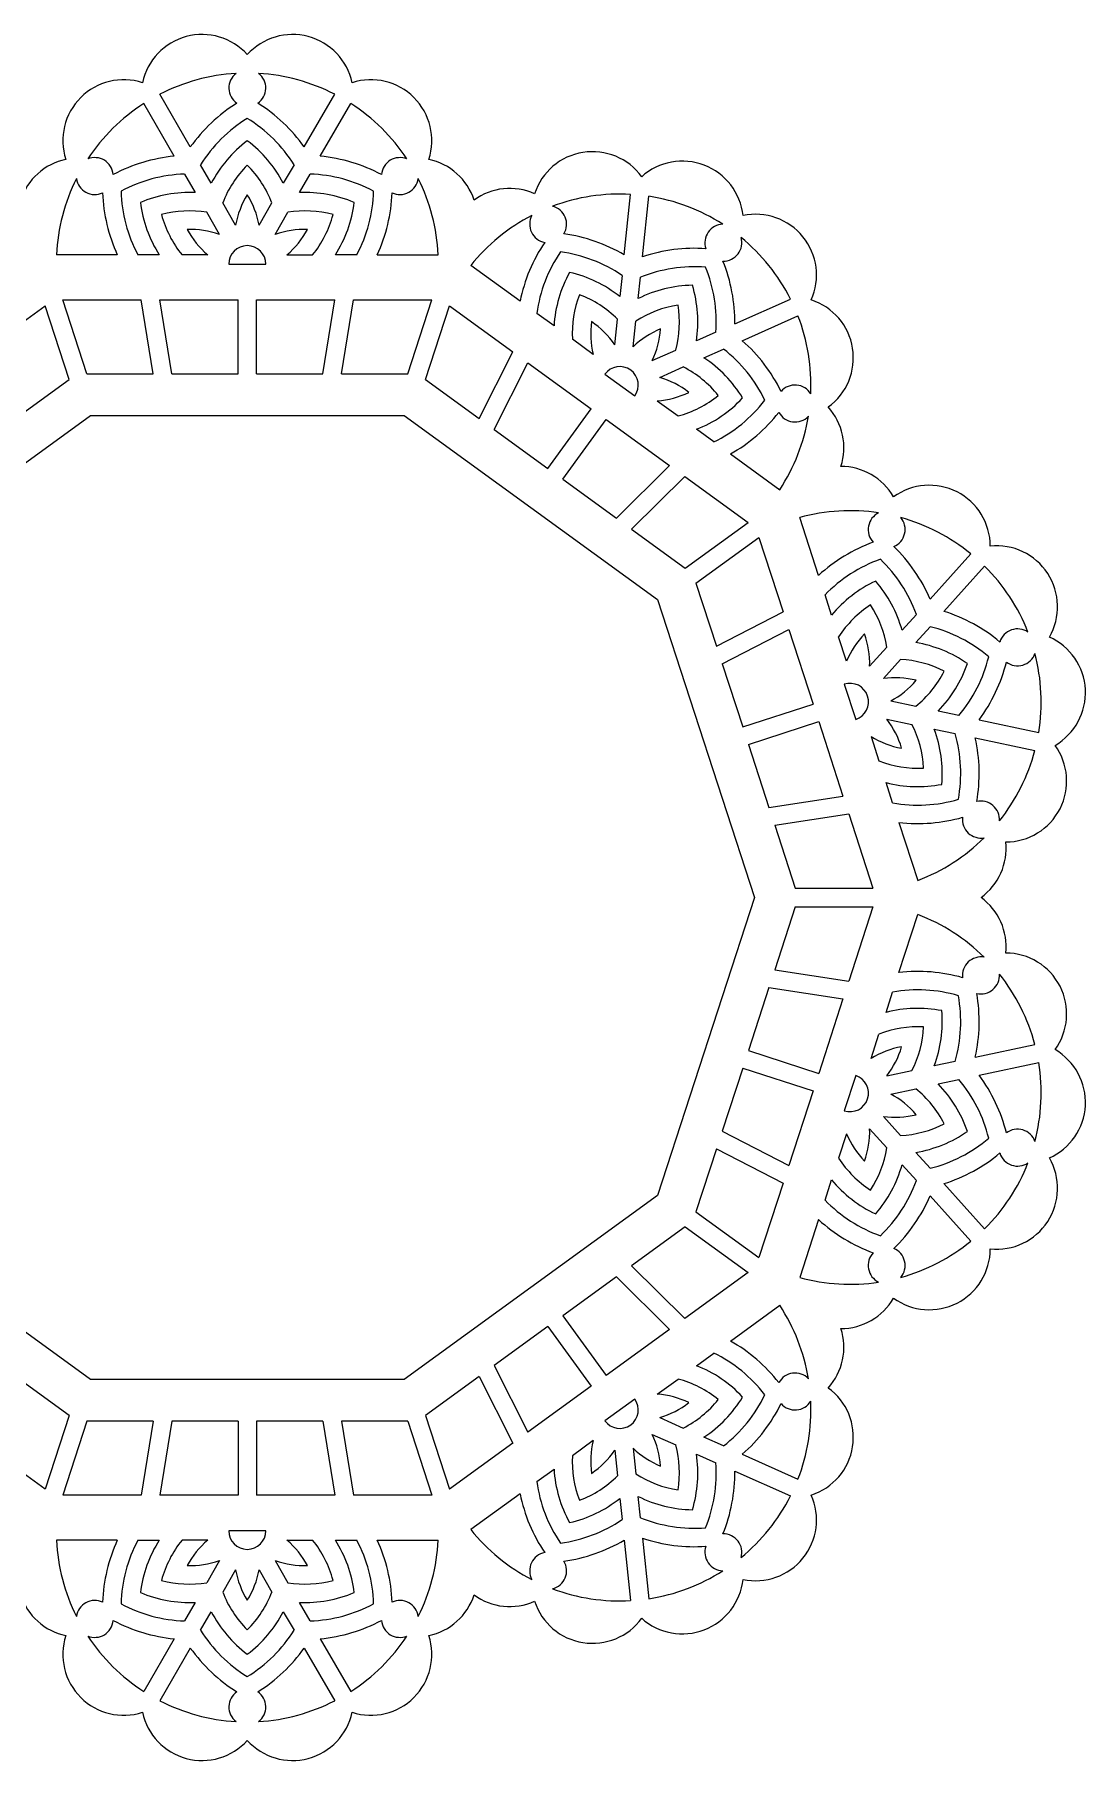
# Model space of a CAD drawing. Extents: x -547 to -71, y 15 to 205.
# Drawn here: x -404.6 to -290.9, y 17.7 to 204.6 of the extents above; entities that cross this region are included whole.
import ezdxf

# ---------------------------------------------------------------- set-up
doc = ezdxf.new("R2010")
doc.units = 0
doc.layers.get('0').update_dxf_attribs({"linetype": 'CONTINUOUS'})

msp = doc.modelspace()

# ---------------------------------------------------------------- linework, layer by layer
for p, q in [((-387.785717, 192.433628), (-391.082071, 198.143079)), ((-375.448336, 192.433628), (-372.151982, 198.143079)), ((-389.517768, 191.433628), (-392.814122, 197.143079)), ((-373.716285, 191.433628), (-370.419931, 197.143079)), ((-388.402962, 189.502727), (-387.246294, 187.499318)), ((-385.514243, 188.499318), (-386.670912, 190.502727)), ((-376.563141, 190.502727), (-377.71981, 188.499318)), ((-375.987759, 187.499318), (-374.83109, 189.502727)), ((-340.828051, 180.747593), (-340.138925, 187.304184)), ((-338.839007, 180.538536), (-338.149882, 187.095127)), ((-384.626939, 182.962463), (-386.015935, 185.368275)), ((-382.894888, 183.962463), (-384.283885, 186.368275)), ((-380.339165, 183.962463), (-378.950168, 186.368275)), ((-378.607114, 182.962463), (-377.218117, 185.368275)), ((-395.686459, 180.749141), (-402.279166, 180.749141)), ((-391.14351, 180.749141), (-393.456848, 180.749141)), ((-385.904801, 180.749141), (-388.682794, 180.749141)), ((-383.617026, 179.749141), (-379.617026, 179.749141)), ((-377.329252, 180.749141), (-374.551259, 180.749141)), ((-369.777205, 180.749141), (-372.090543, 180.749141)), ((-367.547594, 180.749141), (-360.954887, 180.749141)), ((-352.09881, 175.729527), (-357.432422, 179.604623)), ((-341.061109, 178.530195), (-341.302918, 176.22953)), ((-339.313875, 176.020473), (-339.072065, 178.321138)), ((-401.587896, 175.864925), (-393.115508, 175.864925)), ((-398.988539, 167.864925), (-401.587896, 175.864925)), ((-391.819011, 167.864925), (-393.115508, 175.864925)), ((-389.792917, 167.864925), (-391.089414, 175.864925)), ((-391.089414, 175.864925), (-382.617026, 175.864925)), ((-382.617026, 167.864925), (-382.617026, 175.864925)), ((-380.617026, 167.864925), (-380.617026, 175.864925)), ((-380.617026, 175.864925), (-372.144638, 175.864925)), ((-373.441136, 167.864925), (-372.144638, 175.864925)), ((-371.415042, 167.864925), (-370.118544, 175.864925)), ((-370.118544, 175.864925), (-361.646156, 175.864925)), ((-364.245514, 167.864925), (-361.646156, 175.864925)), ((-328.857856, 173.286805), (-322.835118, 175.9683)), ((-410.344315, 170.266946), (-403.490009, 175.246891)), ((-400.890652, 167.246891), (-403.490009, 175.246891)), ((-362.343401, 167.246891), (-359.744043, 175.246891)), ((-359.744043, 175.246891), (-352.889738, 170.266946)), ((-348.423487, 173.059249), (-350.295016, 174.418995)), ((-328.044382, 171.459714), (-322.021645, 174.141209)), ((-341.850513, 171.019519), (-341.560133, 173.782294)), ((-339.861469, 170.810462), (-339.571089, 173.573237)), ((-330.894707, 172.37994), (-333.008046, 171.439021)), ((-356.543131, 163.032749), (-352.889738, 170.266946)), ((-344.185282, 169.980013), (-346.432726, 171.612876)), ((-337.793845, 169.308246), (-335.256022, 170.438157)), ((-332.194573, 169.61193), (-330.081234, 170.552849)), ((-354.903987, 161.84184), (-351.250593, 169.076038)), ((-351.250593, 169.076038), (-344.396287, 164.096094)), ((-336.980372, 167.481155), (-334.442549, 168.611066)), ((-406.690922, 163.032749), (-400.890652, 167.246891)), ((-398.988539, 167.864925), (-391.819011, 167.864925)), ((-389.792917, 167.864925), (-382.617026, 167.864925)), ((-380.617026, 167.864925), (-373.441136, 167.864925)), ((-371.415042, 167.864925), (-364.245514, 167.864925)), ((-362.343401, 167.246891), (-356.543131, 163.032749)), ((-342.922219, 167.826276), (-339.686151, 165.475135)), ((-337.247518, 164.939432), (-335.000074, 163.306569)), ((-426.021072, 143.426267), (-398.577862, 163.364925)), ((-398.577862, 163.364925), (-364.65619, 163.364925)), ((-364.65619, 163.364925), (-337.212981, 143.426267)), ((-349.098569, 157.623958), (-344.396287, 164.096094)), ((-347.480535, 156.448387), (-342.778253, 162.920523)), ((-342.778253, 162.920523), (-335.923947, 157.940578)), ((-354.903987, 161.84184), (-349.098569, 157.623958)), ((-331.137783, 160.50045), (-333.009313, 161.860196)), ((-329.33399, 159.189917), (-324.000378, 155.314821)), ((-341.675118, 152.230504), (-335.923947, 157.940578)), ((-347.480535, 156.448387), (-341.675118, 152.230504)), ((-340.035973, 151.039596), (-334.284803, 156.74967)), ((-334.284803, 156.74967), (-327.430497, 151.769726)), ((-334.235703, 146.825454), (-327.430497, 151.769726)), ((-319.786116, 146.048397), (-321.823375, 152.318434)), ((-340.035973, 151.039596), (-334.235703, 146.825454)), ((-333.060133, 145.20742), (-326.254926, 150.151692)), ((-326.254926, 150.151692), (-323.636815, 142.093972)), ((-307.718336, 143.483311), (-303.306954, 148.382647)), ((-306.232046, 142.14505), (-301.820664, 147.044386)), ((-333.060133, 145.20742), (-330.844627, 138.388794)), ((-318.382268, 141.727796), (-319.097128, 143.92791)), ((-337.212981, 143.426267), (-326.730608, 111.164839)), ((-330.844627, 138.388794), (-323.636815, 142.093972)), ((-309.210237, 141.826387), (-310.758162, 140.107242)), ((-309.271872, 138.768981), (-307.723947, 140.488126)), ((-330.21853, 136.461864), (-323.010717, 140.167042)), ((-323.010717, 140.167042), (-320.392605, 132.109322)), ((-316.763418, 136.745487), (-317.621865, 139.387515)), ((-330.21853, 136.461864), (-328.001057, 129.637186)), ((-314.263543, 136.214122), (-312.404703, 138.278573)), ((-312.777253, 134.875861), (-310.918413, 136.940312)), ((-317.007513, 134.260667), (-315.771445, 130.456441)), ((-328.001057, 129.637186), (-320.392605, 132.109322)), ((-311.987491, 132.445224), (-309.270204, 131.867646)), ((-304.600475, 130.875065), (-306.86326, 131.356035)), ((-327.383023, 127.735073), (-319.774571, 130.207209)), ((-319.774571, 130.207209), (-317.156459, 122.149489)), ((-312.403315, 130.488928), (-309.686028, 129.911351)), ((-307.279084, 129.399739), (-305.016298, 128.918769)), ((-302.419586, 130.411502), (-295.970945, 129.040802)), ((-327.383023, 127.735073), (-325.165551, 120.910395)), ((-314.113427, 128.589656), (-313.25498, 125.947627)), ((-302.835409, 128.455207), (-296.386768, 127.084506)), ((-311.779717, 121.407232), (-312.494577, 123.607347)), ((-325.165551, 120.910395), (-317.156459, 122.149489)), ((-324.539454, 118.983465), (-316.530362, 120.222559)), ((-316.530362, 120.222559), (-313.91225, 112.164839)), ((-324.539454, 118.983465), (-322.323948, 112.164839)), ((-311.090729, 119.286746), (-309.05347, 113.016709)), ((-322.323948, 112.164839), (-313.91225, 112.164839)), ((-326.730608, 111.164839), (-337.212981, 78.903412)), ((-322.323948, 110.164839), (-324.539454, 103.346213)), ((-322.323948, 110.164839), (-313.91225, 110.164839)), ((-313.91225, 110.164839), (-316.530362, 102.10712)), ((-311.090729, 103.042933), (-309.05347, 109.31297)), ((-324.539454, 103.346213), (-316.530362, 102.10712)), ((-325.165551, 101.419284), (-327.383023, 94.594606)), ((-325.165551, 101.419284), (-317.156459, 100.18019)), ((-317.156459, 100.18019), (-319.774571, 92.12247)), ((-312.494577, 98.722332), (-311.779717, 100.922447)), ((-314.113427, 93.740023), (-313.25498, 96.382051)), ((-327.383023, 94.594606), (-319.774571, 92.12247)), ((-302.835409, 93.874472), (-296.386768, 95.245173)), ((-328.001057, 92.692493), (-330.21853, 85.867815)), ((-328.001057, 92.692493), (-320.392605, 90.220357)), ((-315.771445, 91.873238), (-317.007513, 88.069012)), ((-312.403315, 91.840751), (-309.686028, 92.418328)), ((-305.016298, 93.410909), (-307.279084, 92.929939)), ((-302.419586, 91.918176), (-295.970945, 93.288877)), ((-320.392605, 90.220357), (-323.010717, 82.162637)), ((-311.987491, 89.884455), (-309.270204, 90.462033)), ((-306.86326, 90.973644), (-304.600475, 91.454614)), ((-314.263543, 86.115557), (-312.404703, 84.051106)), ((-312.777253, 87.453818), (-310.918413, 85.389367)), ((-330.21853, 85.867815), (-323.010717, 82.162637)), ((-316.763418, 85.584192), (-317.621865, 82.942164)), ((-330.844627, 83.940885), (-333.060133, 77.122259)), ((-330.844627, 83.940885), (-323.636815, 80.235707)), ((-307.723947, 81.841553), (-309.271872, 83.560698)), ((-319.097128, 78.401768), (-318.382268, 80.601883)), ((-310.758162, 82.222437), (-309.210237, 80.503292)), ((-398.577862, 58.964754), (-426.021072, 78.903412)), ((-337.212981, 78.903412), (-364.65619, 58.964754)), ((-323.636815, 80.235707), (-326.254926, 72.177987)), ((-307.718336, 78.846368), (-303.306954, 73.947032)), ((-306.232046, 80.184629), (-301.820664, 75.285293)), ((-333.060133, 77.122259), (-326.254926, 72.177987)), ((-334.235703, 75.504225), (-340.035973, 71.290083)), ((-334.235703, 75.504225), (-327.430497, 70.559953)), ((-319.786116, 76.281282), (-321.823375, 70.011245)), ((-340.035973, 71.290083), (-334.284803, 65.580009)), ((-341.675118, 70.099175), (-347.480535, 65.881292)), ((-341.675118, 70.099175), (-335.923947, 64.389101)), ((-327.430497, 70.559953), (-334.284803, 65.580009)), ((-347.480535, 65.881292), (-342.778253, 59.409156)), ((-329.33399, 63.139762), (-324.000378, 67.014857)), ((-349.098569, 64.705721), (-354.903987, 60.487838)), ((-349.098569, 64.705721), (-344.396287, 58.233585)), ((-335.923947, 64.389101), (-342.778253, 59.409156)), ((-333.009313, 60.469483), (-331.137783, 61.829229)), ((-354.903987, 60.487838), (-351.250593, 53.253641)), ((-400.890652, 55.082788), (-406.690922, 59.29693)), ((-364.65619, 58.964754), (-398.577862, 58.964754)), ((-356.543131, 59.29693), (-362.343401, 55.082788)), ((-356.543131, 59.29693), (-352.889738, 52.062732)), ((-344.396287, 58.233585), (-351.250593, 53.253641)), ((-337.247518, 57.390247), (-335.000074, 59.02311)), ((-339.686151, 56.854544), (-342.922219, 54.503403)), ((-400.890652, 55.082788), (-403.490009, 47.082788)), ((-398.988539, 54.464754), (-401.587896, 46.464754)), ((-391.819011, 54.464754), (-398.988539, 54.464754)), ((-391.819011, 54.464754), (-393.115508, 46.464754)), ((-389.792917, 54.464754), (-391.089414, 46.464754)), ((-382.617026, 54.464754), (-389.792917, 54.464754)), ((-382.617026, 54.464754), (-382.617026, 46.464754)), ((-380.617026, 54.464754), (-380.617026, 46.464754)), ((-373.441136, 54.464754), (-380.617026, 54.464754)), ((-373.441136, 54.464754), (-372.144638, 46.464754)), ((-371.415042, 54.464754), (-370.118544, 46.464754)), ((-364.245514, 54.464754), (-371.415042, 54.464754)), ((-364.245514, 54.464754), (-361.646156, 46.464754)), ((-362.343401, 55.082788), (-359.744043, 47.082788)), ((-336.980372, 54.848524), (-334.442549, 53.718613)), ((-344.185282, 52.349666), (-346.432726, 50.716803)), ((-337.793845, 53.021433), (-335.256022, 51.891522)), ((-330.081234, 51.77683), (-332.194573, 52.717749)), ((-403.490009, 47.082788), (-410.344315, 52.062732)), ((-352.889738, 52.062732), (-359.744043, 47.082788)), ((-341.850513, 51.31016), (-341.560133, 48.547385)), ((-339.861469, 51.519217), (-339.571089, 48.756442)), ((-333.008046, 50.890658), (-330.894707, 49.949739)), ((-328.044382, 50.869965), (-322.021645, 48.18847)), ((-350.295016, 47.910684), (-348.423487, 49.27043)), ((-328.857856, 49.042874), (-322.835118, 46.361379)), ((-393.115508, 46.464754), (-401.587896, 46.464754)), ((-382.617026, 46.464754), (-391.089414, 46.464754)), ((-372.144638, 46.464754), (-380.617026, 46.464754)), ((-361.646156, 46.464754), (-370.118544, 46.464754)), ((-352.09881, 46.600152), (-357.432422, 42.725056)), ((-341.302918, 46.100148), (-341.061109, 43.799484)), ((-339.072065, 44.008541), (-339.313875, 46.309205)), ((-395.686459, 41.580537), (-402.279166, 41.580537)), ((-393.456848, 41.580537), (-391.14351, 41.580537)), ((-385.904801, 41.580537), (-388.682794, 41.580537)), ((-379.617026, 42.580537), (-383.617026, 42.580537)), ((-377.329252, 41.580537), (-374.551259, 41.580537)), ((-372.090543, 41.580537), (-369.777205, 41.580537)), ((-367.547594, 41.580537), (-360.954887, 41.580537)), ((-340.828051, 41.582086), (-340.138925, 35.025495)), ((-338.839007, 41.791143), (-338.149882, 35.234552)), ((-384.626939, 39.367216), (-386.015935, 36.961404)), ((-378.607114, 39.367216), (-377.218117, 36.961404)), ((-382.894888, 38.367216), (-384.283885, 35.961404)), ((-380.339165, 38.367216), (-378.950168, 35.961404)), ((-387.246294, 34.830361), (-388.402962, 32.826951)), ((-386.670912, 31.826951), (-385.514243, 33.830361)), ((-377.71981, 33.830361), (-376.563141, 31.826951)), ((-374.83109, 32.826951), (-375.987759, 34.830361)), ((-389.517768, 30.896051), (-392.814122, 25.1866)), ((-373.716285, 30.896051), (-370.419931, 25.1866)), ((-387.785717, 29.896051), (-391.082071, 24.1866)), ((-375.448336, 29.896051), (-372.151982, 24.1866))]:
    msp.add_line(p, q)
for centre, radius, start, end in [((-386.51215, 198.017993), 6.593657, 42.063824, 167.936176), ((-376.721902, 198.017993), 6.593657, 12.063824, 137.936176), ((-381.617026, 179.749141), 20.686324, 93.388593, 117.229178), ((-381.617026, 198.816593), 2, 127.687899, 235.13694), ((-381.617026, 198.816593), 2, 304.86306, 52.312101), ((-381.617026, 179.749141), 20.686324, 62.770822, 86.611407), ((-394.990754, 193.122869), 6.593657, 72.063824, 197.936176), ((-368.243299, 193.122869), 6.593657, 342.063824, 107.936176), ((-381.617026, 179.749141), 20.686324, 122.770822, 146.611407), ((-373.355031, 182.174024), 17.706049, 122.085714, 144.588793), ((-389.879022, 182.174024), 17.706049, 35.411207, 57.914286), ((-381.617026, 179.749141), 20.686324, 33.388593, 57.229178), ((-373.355031, 182.174024), 15.706049, 121.738219, 147.975195), ((-389.879022, 182.174024), 15.706049, 32.024805, 58.261781), ((-373.355031, 182.174024), 13.706049, 127.070639, 152.51628), ((-389.879022, 182.174024), 13.706049, 27.48372, 52.929361), ((-399.885878, 184.644265), 6.593657, 102.063824, 161.96012), ((-398.129924, 189.282867), 2, 4.86306, 112.312101), ((-387.848034, 173.806485), 17.706049, 95.411207, 117.914286), ((-375.386019, 173.806485), 17.706049, 62.085714, 84.588793), ((-365.104129, 189.282867), 2, 67.687899, 175.13694), ((-363.348175, 184.644265), 6.593657, 18.03988, 77.936176), ((-344.262878, 185.331158), 6.593657, 36.063824, 161.936176), ((-334.526262, 184.307798), 6.593657, 6.063824, 131.936176), ((-381.617026, 179.749141), 20.686324, 153.388593, 177.229178), ((-398.129924, 189.282867), 2, 187.687899, 295.13694), ((-387.848034, 173.806485), 15.706049, 92.024805, 118.261781), ((-373.355031, 182.174024), 11.706049, 134.893285, 159.004306), ((-389.879022, 182.174024), 11.706049, 20.995694, 45.106715), ((-375.386019, 173.806485), 15.706049, 61.738219, 87.975195), ((-365.104129, 189.282867), 2, 244.86306, 352.312101), ((-381.617026, 179.749141), 20.686324, 2.770822, 26.611407), ((-379.586039, 188.11668), 17.706049, 182.085714, 204.588793), ((-379.586039, 188.11668), 15.706049, 181.738219, 207.975195), ((-387.848034, 173.806485), 13.706049, 87.48372, 112.929361), ((-373.355031, 182.174024), 9.706049, 148.34475, 169.381994), ((-389.879022, 182.174024), 9.706049, 10.618006, 31.65525), ((-375.386019, 173.806485), 13.706049, 67.070639, 92.51628), ((-383.648014, 188.11668), 15.706049, 332.024805, 358.261781), ((-383.648014, 188.11668), 17.706049, 335.411207, 357.914286), ((-353.206715, 181.349105), 6.593657, 66.063824, 125.96012), ((-341.304185, 166.650705), 20.686324, 86.770822, 110.611407), ((-341.304185, 166.650705), 20.686324, 57.388593, 81.229178), ((-379.586039, 188.11668), 13.706049, 187.070639, 212.51628), ((-387.848034, 173.806485), 11.706049, 80.995694, 105.106715), ((-379.586039, 188.11668), 11.706049, 194.893285, 219.004306), ((-375.386019, 173.806485), 11.706049, 74.893285, 99.004306), ((-383.648014, 188.11668), 11.706049, 320.995694, 345.106715), ((-383.648014, 188.11668), 13.706049, 327.48372, 352.929361), ((-349.059616, 184.069689), 2, 328.86306, 76.312101), ((-326.605785, 178.553235), 6.593657, 336.063824, 101.936176), ((-387.848034, 173.806485), 9.706049, 70.618006, 91.65525), ((-379.586039, 188.11668), 9.706049, 208.34475, 229.381994), ((-375.386019, 173.806485), 9.706049, 88.34475, 109.381994), ((-383.648014, 188.11668), 9.706049, 310.618006, 331.65525), ((-341.304185, 166.650705), 20.686324, 117.388593, 141.229178), ((-349.059616, 184.069689), 2, 151.687899, 259.13694), ((-330.096618, 182.076598), 2, 91.687899, 199.13694), ((-381.617026, 179.749141), 2, 360, 180), ((-334.742766, 172.226402), 17.706049, 146.085714, 168.588793), ((-349.838182, 165.50549), 17.706049, 59.411207, 81.914286), ((-333.19478, 163.756198), 17.706049, 86.085714, 108.588793), ((-330.096618, 182.076598), 2, 268.86306, 16.312101), ((-341.304185, 166.650705), 20.686324, 26.770822, 50.611407), ((-334.742766, 172.226402), 15.706049, 145.738219, 171.975195), ((-349.838182, 165.50549), 15.706049, 56.024805, 82.261781), ((-333.19478, 163.756198), 15.706049, 85.738219, 111.975195), ((-346.562969, 173.468755), 15.706049, 356.024805, 22.261781), ((-346.562969, 173.468755), 17.706049, 359.411207, 21.914286), ((-334.742766, 172.226402), 13.706049, 151.070639, 176.51628), ((-349.838182, 165.50549), 13.706049, 51.48372, 76.929361), ((-334.742766, 172.226402), 11.706049, 158.893285, 183.004306), ((-349.838182, 165.50549), 11.706049, 44.995694, 69.106715), ((-333.19478, 163.756198), 13.706049, 91.070639, 116.51628), ((-346.562969, 173.468755), 13.706049, 351.48372, 16.929361), ((-322.623733, 169.609398), 6.593657, 306.063824, 71.936176), ((-333.19478, 163.756198), 11.706049, 98.893285, 123.004306), ((-346.562969, 173.468755), 11.706049, 344.995694, 9.106715), ((-341.304185, 166.650705), 20.686324, 357.388593, 21.229178), ((-334.742766, 172.226402), 9.706049, 172.34475, 193.381994), ((-349.838182, 165.50549), 9.706049, 34.618006, 55.65525), ((-333.19478, 163.756198), 9.706049, 112.34475, 133.381994), ((-346.562969, 173.468755), 9.706049, 334.618006, 355.65525), ((-339.7562, 158.180501), 15.706049, 25.738219, 51.975195), ((-339.7562, 158.180501), 17.706049, 26.085714, 48.588793), ((-341.304185, 166.650705), 2, 324, 144), ((-339.7562, 158.180501), 11.706049, 38.893285, 63.004306), ((-339.7562, 158.180501), 13.706049, 31.070639, 56.51628), ((-339.7562, 158.180501), 9.706049, 52.34475, 73.381994), ((-322.341187, 164.657614), 2, 31.687899, 139.13694), ((-338.028973, 174.613971), 9.706049, 274.618006, 295.65525), ((-338.028973, 174.613971), 11.706049, 284.995694, 309.106715), ((-338.028973, 174.613971), 13.706049, 291.48372, 316.929361), ((-338.028973, 174.613971), 15.706049, 296.024805, 322.261781), ((-338.028973, 174.613971), 17.706049, 299.411207, 321.914286), ((-322.341187, 164.657614), 2, 208.86306, 316.312101), ((-341.304185, 166.650705), 20.686324, 326.770822, 350.611407), ((-323.647092, 159.872782), 6.593657, 342.03988, 41.936176), ((-317.379325, 151.245941), 6.593657, 30.063824, 89.96012), ((-307.803018, 149.210434), 6.593657, 0.063824, 125.936176), ((-316.389479, 132.358554), 20.686324, 81.388593, 105.229178), ((-312.425133, 151.009336), 2, 115.687899, 223.13694), ((-312.425133, 151.009336), 2, 292.86306, 40.312101), ((-316.389479, 132.358554), 20.686324, 50.770822, 74.611407), ((-307.803867, 133.012682), 17.706049, 110.085714, 132.588793), ((-307.803867, 133.012682), 15.706049, 109.738219, 135.975195), ((-323.966768, 136.448213), 15.706049, 20.024805, 46.261781), ((-323.966768, 136.448213), 17.706049, 23.411207, 45.914286), ((-300.527445, 142.659479), 6.593657, 330.063824, 95.936176), ((-316.389479, 132.358554), 20.686324, 21.388593, 45.229178), ((-307.803867, 133.012682), 13.706049, 115.070639, 140.51628), ((-323.966768, 136.448213), 13.706049, 15.48372, 40.929361), ((-307.803867, 133.012682), 11.706049, 122.893285, 147.004306), ((-323.966768, 136.448213), 11.706049, 8.995694, 33.106715), ((-311.530182, 125.25026), 17.706049, 50.085714, 72.588793), ((-311.530182, 125.25026), 15.706049, 49.738219, 75.975195), ((-298.255255, 138.250721), 2, 55.687899, 163.13694), ((-307.803867, 133.012682), 9.706049, 136.34475, 157.381994), ((-323.966768, 136.448213), 9.706049, 358.618006, 19.65525), ((-311.530182, 125.25026), 13.706049, 55.070639, 80.51628), ((-297.502093, 133.3484), 6.593657, 300.063824, 65.936176), ((-311.530182, 125.25026), 11.706049, 62.893285, 87.004306), ((-316.636376, 140.965509), 13.706049, 315.48372, 340.929361), ((-316.636376, 140.965509), 15.706049, 320.024805, 346.261781), ((-316.636376, 140.965509), 17.706049, 323.411207, 345.914286), ((-298.255255, 138.250721), 2, 232.86306, 340.312101), ((-316.389479, 132.358554), 20.686324, 350.770822, 14.611407), ((-311.530182, 125.25026), 9.706049, 76.34475, 97.381994), ((-316.636376, 140.965509), 9.706049, 298.618006, 319.65525), ((-316.636376, 140.965509), 11.706049, 308.995694, 333.106715), ((-316.389479, 132.358554), 2, 288, 108), ((-320.115794, 124.596132), 9.706049, 16.34475, 37.381994), ((-320.115794, 124.596132), 11.706049, 2.893285, 27.004306), ((-320.115794, 124.596132), 13.706049, 355.070639, 20.51628), ((-309.059086, 136.87585), 9.706049, 238.618006, 259.65525), ((-320.115794, 124.596132), 15.706049, 349.738219, 15.975195), ((-320.115794, 124.596132), 17.706049, 350.085714, 12.588793), ((-299.5376, 123.772093), 6.593657, 270.063824, 35.936176), ((-309.059086, 136.87585), 11.706049, 248.995694, 273.106715), ((-316.389479, 132.358554), 20.686324, 321.388593, 345.229178), ((-309.059086, 136.87585), 13.706049, 255.48372, 280.929361), ((-309.059086, 136.87585), 15.706049, 260.024805, 286.261781), ((-302.219601, 119.599939), 2, 355.687899, 103.13694), ((-309.059086, 136.87585), 17.706049, 263.411207, 285.914286), ((-302.219601, 119.599939), 2, 172.86306, 280.312101), ((-316.389479, 132.358554), 20.686324, 290.770822, 314.611407), ((-306.088554, 116.496521), 6.593657, 306.03988, 5.936176), ((-306.088554, 105.833158), 6.593657, 354.063824, 53.96012), ((-316.389479, 89.971125), 20.686324, 45.388593, 69.229178), ((-302.219601, 102.72974), 2, 79.687899, 187.13694), ((-299.5376, 98.557586), 6.593657, 324.063824, 89.936176), ((-309.059086, 85.453829), 17.706049, 74.085714, 96.588793), ((-302.219601, 102.72974), 2, 256.86306, 4.312101), ((-316.389479, 89.971125), 20.686324, 14.770822, 38.611407), ((-309.059086, 85.453829), 15.706049, 73.738219, 99.975195), ((-309.059086, 85.453829), 13.706049, 79.070639, 104.51628), ((-320.115794, 97.733547), 15.706049, 344.024805, 10.261781), ((-320.115794, 97.733547), 17.706049, 347.411207, 9.914286), ((-320.115794, 97.733547), 13.706049, 339.48372, 4.929361), ((-309.059086, 85.453829), 11.706049, 86.893285, 111.004306), ((-320.115794, 97.733547), 11.706049, 332.995694, 357.106715), ((-309.059086, 85.453829), 9.706049, 100.34475, 121.381994), ((-320.115794, 97.733547), 9.706049, 322.618006, 343.65525), ((-297.502093, 88.981279), 6.593657, 294.063824, 59.936176), ((-316.389479, 89.971125), 2, 252, 72), ((-316.636376, 81.36417), 17.706049, 14.085714, 36.588793), ((-316.389479, 89.971125), 20.686324, 345.388593, 9.229178), ((-316.636376, 81.36417), 9.706049, 40.34475, 61.381994), ((-316.636376, 81.36417), 11.706049, 26.893285, 51.004306), ((-316.636376, 81.36417), 13.706049, 19.070639, 44.51628), ((-316.636376, 81.36417), 15.706049, 13.738219, 39.975195), ((-323.966768, 85.881466), 9.706049, 340.34475, 1.381994), ((-311.530182, 97.079419), 9.706049, 262.618006, 283.65525), ((-311.530182, 97.079419), 11.706049, 272.995694, 297.106715), ((-298.255255, 84.078958), 2, 19.687899, 127.13694), ((-307.803867, 89.316997), 9.706049, 202.618006, 223.65525), ((-311.530182, 97.079419), 13.706049, 279.48372, 304.929361), ((-311.530182, 97.079419), 15.706049, 284.024805, 310.261781), ((-307.803867, 89.316997), 11.706049, 212.995694, 237.106715), ((-323.966768, 85.881466), 11.706049, 326.893285, 351.004306), ((-311.530182, 97.079419), 17.706049, 287.411207, 309.914286), ((-316.389479, 89.971125), 20.686324, 314.770822, 338.611407), ((-300.527445, 79.6702), 6.593657, 264.063824, 29.936176), ((-298.255255, 84.078958), 2, 196.86306, 304.312101), ((-307.803867, 89.316997), 13.706049, 219.48372, 244.929361), ((-323.966768, 85.881466), 13.706049, 319.070639, 344.51628), ((-323.966768, 85.881466), 15.706049, 313.738219, 339.975195), ((-323.966768, 85.881466), 17.706049, 314.085714, 336.588793), ((-307.803867, 89.316997), 15.706049, 224.024805, 250.261781), ((-307.803867, 89.316997), 17.706049, 227.411207, 249.914286), ((-307.803018, 73.119245), 6.593657, 234.063824, 359.936176), ((-312.425133, 71.320343), 2, 319.687899, 67.13694), ((-316.389479, 89.971125), 20.686324, 285.388593, 309.229178), ((-312.425133, 71.320343), 2, 136.86306, 244.312101), ((-316.389479, 89.971125), 20.686324, 254.770822, 278.611407), ((-317.379325, 71.083738), 6.593657, 270.03988, 329.936176), ((-341.304185, 55.678974), 20.686324, 9.388593, 33.229178), ((-323.647092, 62.456896), 6.593657, 318.063824, 17.96012), ((-338.028973, 47.715708), 15.706049, 37.738219, 63.975195), ((-338.028973, 47.715708), 17.706049, 38.085714, 60.588793), ((-338.028973, 47.715708), 13.706049, 43.070639, 68.51628), ((-338.028973, 47.715708), 11.706049, 50.893285, 75.004306), ((-322.341187, 57.672065), 2, 43.687899, 151.13694), ((-322.623733, 52.720281), 6.593657, 288.063824, 53.936176), ((-341.304185, 55.678974), 2, 216, 36), ((-338.028973, 47.715708), 9.706049, 64.34475, 85.381994), ((-339.7562, 64.149178), 9.706049, 286.618006, 307.65525), ((-339.7562, 64.149178), 11.706049, 296.995694, 321.106715), ((-339.7562, 64.149178), 13.706049, 303.48372, 328.929361), ((-339.7562, 64.149178), 15.706049, 308.024805, 334.261781), ((-339.7562, 64.149178), 17.706049, 311.411207, 333.914286), ((-322.341187, 57.672065), 2, 220.86306, 328.312101), ((-341.304185, 55.678974), 20.686324, 338.770822, 2.611407), ((-334.742766, 50.103277), 9.706049, 166.618006, 187.65525), ((-346.562969, 48.860923), 9.706049, 4.34475, 25.381994), ((-334.742766, 50.103277), 11.706049, 176.995694, 201.106715), ((-349.838182, 56.824189), 9.706049, 304.34475, 325.381994), ((-333.19478, 58.573481), 9.706049, 226.618006, 247.65525), ((-346.562969, 48.860923), 11.706049, 350.893285, 15.004306), ((-346.562969, 48.860923), 13.706049, 343.070639, 8.51628), ((-334.742766, 50.103277), 13.706049, 183.48372, 208.929361), ((-333.19478, 58.573481), 11.706049, 236.995694, 261.106715), ((-346.562969, 48.860923), 15.706049, 337.738219, 3.975195), ((-346.562969, 48.860923), 17.706049, 338.085714, 0.588793), ((-334.742766, 50.103277), 15.706049, 188.024805, 214.261781), ((-349.838182, 56.824189), 11.706049, 290.893285, 315.004306), ((-334.742766, 50.103277), 17.706049, 191.411207, 213.914286), ((-349.838182, 56.824189), 13.706049, 283.070639, 308.51628), ((-333.19478, 58.573481), 13.706049, 243.48372, 268.929361), ((-341.304185, 55.678974), 20.686324, 309.388593, 333.229178), ((-326.605785, 43.776444), 6.593657, 258.063824, 23.936176), ((-349.838182, 56.824189), 15.706049, 277.738219, 303.975195), ((-333.19478, 58.573481), 15.706049, 248.024805, 274.261781), ((-381.617026, 42.580537), 20.686324, 182.770822, 206.611407), ((-379.586039, 34.212998), 17.706049, 155.411207, 177.914286), ((-379.586039, 34.212998), 15.706049, 152.024805, 178.261781), ((-379.586039, 34.212998), 13.706049, 147.48372, 172.929361), ((-379.586039, 34.212998), 11.706049, 140.995694, 165.106715), ((-379.586039, 34.212998), 9.706049, 130.618006, 151.65525), ((-381.617026, 42.580537), 2, 180, 0), ((-383.648014, 34.212998), 9.706049, 28.34475, 49.381994), ((-383.648014, 34.212998), 11.706049, 14.893285, 39.004306), ((-383.648014, 34.212998), 13.706049, 7.070639, 32.51628), ((-383.648014, 34.212998), 15.706049, 1.738219, 27.975195), ((-383.648014, 34.212998), 17.706049, 2.085714, 24.588793), ((-381.617026, 42.580537), 20.686324, 333.388593, 357.229178), ((-341.304185, 55.678974), 20.686324, 218.770822, 242.611407), ((-349.838182, 56.824189), 17.706049, 278.085714, 300.588793), ((-333.19478, 58.573481), 17.706049, 251.411207, 273.914286), ((-330.096618, 40.253081), 2, 343.687899, 91.13694), ((-387.848034, 48.523194), 9.706049, 268.34475, 289.381994), ((-375.386019, 48.523194), 9.706049, 250.618006, 271.65525), ((-349.059616, 38.25999), 2, 100.86306, 208.312101), ((-349.059616, 38.25999), 2, 283.687899, 31.13694), ((-330.096618, 40.253081), 2, 160.86306, 268.312101), ((-373.355031, 40.155655), 9.706049, 190.618006, 211.65525), ((-389.879022, 40.155655), 9.706049, 328.34475, 349.381994), ((-341.304185, 55.678974), 20.686324, 278.770822, 302.611407), ((-399.885878, 37.685413), 6.593657, 198.03988, 257.936176), ((-387.848034, 48.523194), 13.706049, 247.070639, 272.51628), ((-387.848034, 48.523194), 11.706049, 254.893285, 279.004306), ((-373.355031, 40.155655), 11.706049, 200.995694, 225.106715), ((-389.879022, 40.155655), 11.706049, 314.893285, 339.004306), ((-375.386019, 48.523194), 11.706049, 260.995694, 285.106715), ((-375.386019, 48.523194), 13.706049, 267.48372, 292.929361), ((-363.348175, 37.685413), 6.593657, 282.063824, 341.96012), ((-353.206715, 40.980574), 6.593657, 234.03988, 293.936176), ((-341.304185, 55.678974), 20.686324, 249.388593, 273.229178), ((-334.526262, 38.021881), 6.593657, 228.063824, 353.936176), ((-398.129924, 33.046812), 2, 64.86306, 172.312101), ((-387.848034, 48.523194), 15.706049, 241.738219, 267.975195), ((-373.355031, 40.155655), 13.706049, 207.48372, 232.929361), ((-389.879022, 40.155655), 13.706049, 307.070639, 332.51628), ((-375.386019, 48.523194), 15.706049, 272.024805, 298.261781), ((-365.104129, 33.046812), 2, 7.687899, 115.13694), ((-344.262878, 36.998521), 6.593657, 198.063824, 323.936176), ((-398.129924, 33.046812), 2, 247.687899, 355.13694), ((-387.848034, 48.523194), 17.706049, 242.085714, 264.588793), ((-373.355031, 40.155655), 15.706049, 212.024805, 238.261781), ((-389.879022, 40.155655), 15.706049, 301.738219, 327.975195), ((-375.386019, 48.523194), 17.706049, 275.411207, 297.914286), ((-365.104129, 33.046812), 2, 184.86306, 292.312101), ((-394.990754, 29.20681), 6.593657, 162.063824, 287.936176), ((-381.617026, 42.580537), 20.686324, 213.388593, 237.229178), ((-381.617026, 42.580537), 20.686324, 302.770822, 326.611407), ((-368.243299, 29.20681), 6.593657, 252.063824, 17.936176), ((-373.355031, 40.155655), 17.706049, 215.411207, 237.914286), ((-389.879022, 40.155655), 17.706049, 302.085714, 324.588793), ((-381.617026, 23.513086), 2, 124.86306, 232.312101), ((-381.617026, 23.513086), 2, 307.687899, 55.13694), ((-386.51215, 24.311686), 6.593657, 192.063824, 317.936176), ((-381.617026, 42.580537), 20.686324, 242.770822, 266.611407), ((-376.721902, 24.311686), 6.593657, 222.063824, 347.936176), ((-381.617026, 42.580537), 20.686324, 273.388593, 297.229178)]:
    msp.add_arc(centre, radius, start, end)

doc.saveas('drawing.dxf')
